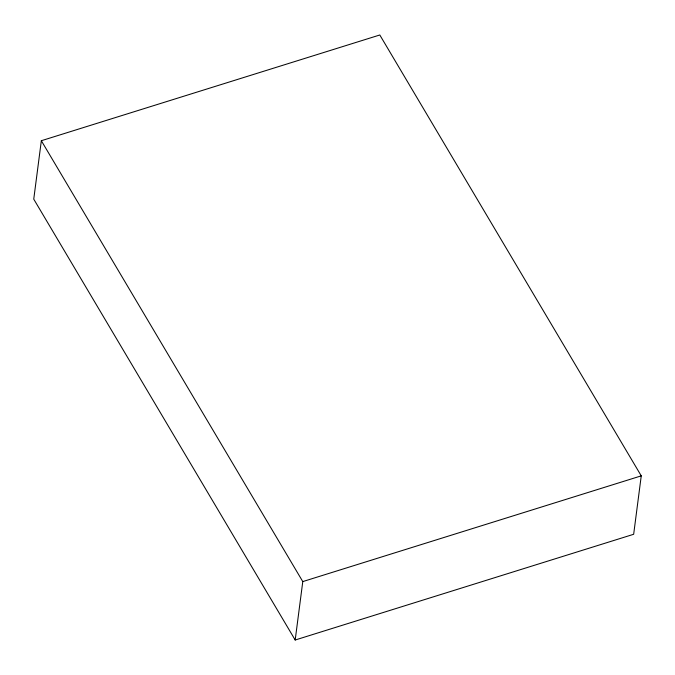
<?xml version="1.0" encoding="UTF-8"?>
<svg xmlns="http://www.w3.org/2000/svg" width="675" height="675" viewBox="0 0 675 675"><rect width="100%" height="100%" fill="white"/><g stroke="black" fill="none" stroke-linecap="round" stroke-linejoin="round"><path stroke-width="1.01" d="M41.335 140.721L33.75 199.142L295.194 640.01L633.665 534.279L641.25 475.858L379.806 34.99L41.335 140.721L302.78 581.588L295.194 640.01M302.78 581.588L641.25 475.858"/></g></svg>
